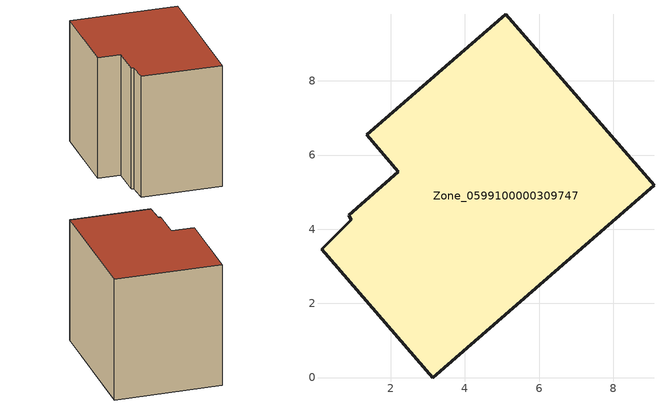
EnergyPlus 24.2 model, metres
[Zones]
Zone_0599100000309747
 floor ground (C_G): 9.1,5.19 3.13,0 0.14,3.45 0.94,4.25 0.87,4.37 2.21,5.55 1.36,6.55 5.1,9.79 z0
 wall outside (C_F): 3.13,0 9.1,5.19 5.1,9.79 1.36,6.55 2.21,5.55 0.87,4.37 0.94,4.25 0.14,3.45 3.13,0 z0:7.19
 roof outside (C_R): 0.87,4.37 0.94,4.25 0.14,3.45 3.13,0 9.1,5.19 5.1,9.79 1.36,6.55 2.21,5.55 z7.19
[BUILDING]
Pand.0599100000309747: North Axis=0; Terrain=City; Loads Convergence Tolerance Value=0.04; Temperature Convergence Tolerance Value=0.4; Solar Distribution=FullExterior; Maximum Number of Warmup Days=25; Minimum Number of Warmup Days=1
[Site:Location]
Rotterdam.The.Hague.AP_ZH_NLD Design_Conditions: Latitude=51.96; Longitude=4.45; Time Zone=1; Elevation=-4.5
[SITE:GROUNDTEMPERATURE:BUILDINGSURFACE]
18, 18, 18, 18, 18, 18, 18, 18, 18, 18, 18, 18
[MATERIAL] Thermal Absorptance=0.9; Solar Absorptance=0.7; Visible Absorptance=0.7
Name | Roughness | Thickness | Conductivity | Density | Specific Heat
G.TC.1946 | MediumSmooth | 0.15 | 1 | 540 | 1210
F.TC.1946 | Rough | 0.3 | 0.857143 | 1920 | 840
R.TC.1946 | MediumRough | 0.2 | 0.909091 | 1500 | 1000
[CONSTRUCTION]
C_G: G.TC.1946
C_F: F.TC.1946
C_R: R.TC.1946
[ZONE]
Zone_0599100000309747: Type=1; Multiplier=1; Ceiling Height=Autocalculate; Volume=Autocalculate; Floor Area=autocalculate; Part of Total Floor Area=Yes
[ZONEINFILTRATION:DESIGNFLOWRATE]
Infil_Zone_0599100000309747: Zone or ZoneList or Space or SpaceList=Zone_0599100000309747; Schedule=AlwaysOn; Design Flow Rate Calculation Method=Flow/Area; Flow Rate per Floor Area=0.003; Constant Term Coefficient=1; Temperature Term Coefficient=0; Velocity Term Coefficient=0; Velocity Squared Term Coefficient=0
[HVACTEMPLATE:ZONE:IDEALLOADSAIRSYSTEM]
Zone_0599100000309747: Maximum Heating Supply Air Temperature=50; Minimum Cooling Supply Air Temperature=13; Maximum Heating Supply Air Humidity Ratio=0.0156; Minimum Cooling Supply Air Humidity Ratio=0.0077; Heating Limit=NoLimit; Cooling Limit=NoLimit; Dehumidification Control Type=ConstantSensibleHeatRatio; Cooling Sensible Heat Ratio=0.7; Dehumidification Setpoint=60; Humidification Control Type=None; Humidification Setpoint=30; Outdoor Air Method=None; Outdoor Air Flow Rate per Person=0.00944; Outdoor Air Flow Rate per Zone Floor Area=0; Outdoor Air Flow Rate per Zone=0; Demand Controlled Ventilation Type=None; Outdoor Air Economizer Type=NoEconomizer; Heat Recovery Type=None; Sensible Heat Recovery Effectiveness=0.7; Latent Heat Recovery Effectiveness=0.65
[ZONECONTROL:THERMOSTAT]
ThermostatControl_Zone_0599100000309747: Zone or ZoneList=Zone_0599100000309747; Control Type Schedule=DualSetpointControlType; Control 1=Thermostat_Zone_0599100000309747; Temperature Difference Between Cutout And Setpoint=0
[THERMOSTATSETPOINT:DUALSETPOINT]
Thermostat_Zone_0599100000309747: Heating Setpoint Temperature Schedule=HeatingSetpoint_Zone_0599100000309747; Cooling Setpoint Temperature Schedule=CoolingSetpoint_Zone_0599100000309747
[SCHEDULE:COMPACT]
HeatingSetpoint_Zone_0599100000309747: Through: 12/31, For: AllDays, Until: 24:00, 21
CoolingSetpoint_Zone_0599100000309747: Through: 12/31, For: AllDays, Until: 24:00, 24
DualSetpointControlType: Through: 12/31, For: AllDays, Until: 24:00, 4
AlwaysOn: Through: 12/31, For: AllDays, Until: 24:00, 1
